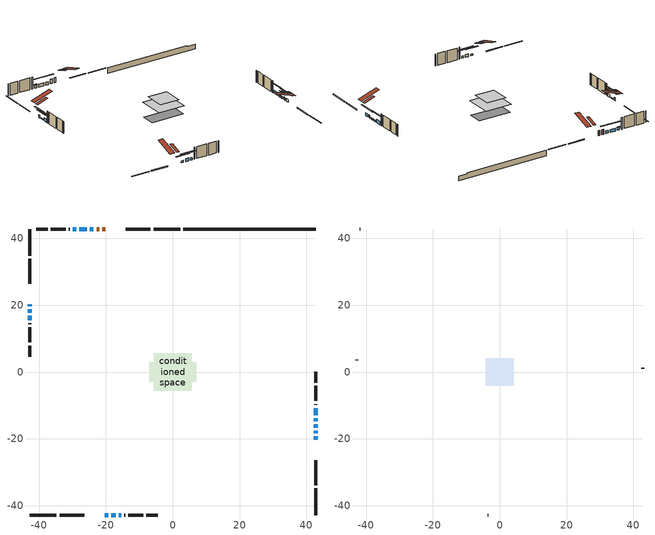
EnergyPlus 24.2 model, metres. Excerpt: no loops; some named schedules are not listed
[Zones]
conditioned space
 floor adiabatic (AdiabaticFloorConstruction): -5.69,-5.69 -5.69,5.69 5.69,5.69 5.69,-5.69 z3.21
 floor foundation (Slab1 construction): -7.02,-2.88 -7.02,2.88 7.02,2.88 7.02,-2.88 z-1.52
 wall outside (RimJoist1 construction): 2.27,42.82 -5.73,42.82 / -42.82,-42.82 -34.82,-42.82 / -42.82,42.82 -42.82,34.82 / 42.82,-42.82 42.82,-34.82 z0.77:1.07
 wall outside (RimJoist2 construction): -6.66,42.82 -14.09,42.82 / -33.89,-42.82 -26.46,-42.82 / -42.82,33.89 -42.82,26.46 / 42.82,-33.89 42.82,-26.46 z0.77:1.07
 wall outside (AdiabaticWallConstruction 1): -20.21,42.82 -21.05,42.82 / -21.98,42.82 -22.83,42.82 z0.77:2.8
 wall outside (AdiabaticWallConstruction): 42.82,-20.34 42.82,-19.2 / 42.82,-18.27 42.82,-17.61 / -42.82,20.34 -42.82,19.68 / -23.75,42.82 -24.9,42.82 / -25.83,42.82 -27.96,42.82 / -28.89,42.82 -29.88,42.82 / -18.45,-42.82 -17.08,-42.82 / -42.82,16.86 -42.82,15.48 z0.77:1.94; 42.82,-16.68 42.82,-15.71 / 42.82,-14.79 42.82,-13.87 / -42.82,18.75 -42.82,17.78 z0.77:1.2; -20.34,-42.82 -19.38,-42.82 z0.77:1.48; 42.82,-12.94 42.82,-10.81 z0.77:2.14; -16.15,-42.82 -15.46,-42.82 z0.77:1.69
 wall outside (Wall1 construction): -30.81,42.82 -31.09,42.82 / -14.53,-42.82 -14.25,-42.82 / -42.82,14.56 -42.82,14.27 / 42.82,-9.88 42.82,-9.6 z0.77:5.65
 wall outside (Wall2 construction): -32.02,42.82 -36.52,42.82 / -13.32,-42.82 -8.83,-42.82 / -42.82,13.34 -42.82,8.85 / 42.82,-8.67 42.82,-4.17 z0.77:5.65
 wall outside (Wall3 construction): -37.44,42.82 -40.8,42.82 / -7.9,-42.82 -4.54,-42.82 / -42.82,7.92 -42.82,4.57 / 42.82,-3.24 42.82,0.11 z0.77:5.65
 wall foundation (FoundationWall1 construction): 3.19,42.82,-1.52 3.19,42.82,0.77 38.86,42.82,0.77 38.86,42.82,0.29 42.82,42.82,0.29 42.82,42.82,-1.52
 window (WindowConstruction): 42.82,-20.34 42.82,-19.2 z0.77:1.94
 window (WindowConstruction 8): 42.82,-18.27 42.82,-17.61 z0.77:1.94
 window (WindowConstruction 9): -42.82,20.34 -42.82,19.68 z0.77:1.94
 window (WindowConstruction 10): 42.82,-16.68 42.82,-15.71 z0.77:1.2
 window (WindowConstruction 11): 42.82,-14.79 42.82,-13.87 z0.77:1.2
 window (WindowConstruction 12): -20.34,-42.82 -19.38,-42.82 z0.77:1.48
 window (WindowConstruction 13): -42.82,18.75 -42.82,17.79 z0.77:1.2
 window (WindowConstruction 1): 42.82,-12.94 42.82,-10.81 z0.77:2.14
 window (WindowConstruction 2): -23.75,42.82 -24.9,42.82 z0.77:1.94
 window (WindowConstruction 3): -25.83,42.82 -27.96,42.82 z0.77:1.94
 window (WindowConstruction 4): -28.89,42.82 -29.88,42.82 z0.77:1.94
 window (WindowConstruction 5): -18.45,-42.82 -17.08,-42.82 z0.77:1.94
 window (WindowConstruction 6): -16.15,-42.82 -15.46,-42.82 z0.77:1.68
 window (WindowConstruction 7): -42.82,16.86 -42.82,15.49 z0.77:1.94
 door (Door): -20.21,42.82 -21.05,42.82 z0.77:2.8
 door (Door 1): -21.98,42.82 -22.83,42.82 z0.77:2.8
 ceiling adiabatic (AdiabaticFloorConstruction): 5.69,-5.69 5.69,5.69 -5.69,5.69 -5.69,-5.69 z3.21
 roof outside (Roof2 construction): -19.28,42.82,5.65 -19.28,38.23,7.18 -18.07,38.23,7.18 -18.07,42.82,5.65; -21.27,-42.82,5.65 -21.27,-38.23,7.18 -22.48,-38.23,7.18 -22.48,-42.82,5.65; -42.82,21.27,5.65 -38.23,21.27,7.18 -38.23,22.48,7.18 -42.82,22.48,5.65; 42.82,-21.27,5.65 38.23,-21.27,7.18 38.23,-22.48,7.18 42.82,-22.48,5.65
attic - vented
 floor to conditioned space (Floor1 construction Reversed): -4.13,-4.13 -4.13,4.13 4.13,4.13 4.13,-4.13 z5.65
 wall outside (Wall4 construction): -41.73,42.82 -41.89,42.82 / -3.62,-42.82 -3.45,-42.82 / -42.82,3.64 -42.82,3.47 / 42.82,1.04 42.82,1.2 z0.77:5.65
 roof outside (Roof1 construction): -17.14,42.82,5.65 -17.14,34.77,8.33 -15.02,34.77,8.33 -15.02,42.82,5.65; -23.41,-42.82,5.65 -23.41,-34.77,8.33 -25.53,-34.77,8.33 -25.53,-42.82,5.65; -42.82,23.41,5.65 -34.77,23.41,8.33 -34.77,25.53,8.33 -42.82,25.53,5.65; 42.82,-23.41,5.65 34.77,-23.41,8.33 34.77,-25.53,8.33 42.82,-25.53,5.65
shading: 42.82,-16.71 42.82,-22.83 43.23,-22.83 43.23,-16.71 z4.43; 42.82,-15.12 42.82,-20.76 43.23,-20.76 43.23,-15.12 z4.43; -42.82,17.19 -42.82,22.83 -43.23,22.83 -43.23,17.19 z4.43; 42.82,-15.51 42.82,-16.88 43.23,-16.88 43.23,-15.51 z1.4; 42.82,-13.67 42.82,-14.99 43.23,-14.99 43.23,-13.67 z1.4; -16.89,-42.82 -22.83,-42.82 -22.83,-43.23 -16.89,-43.23 z3.97; -42.82,15.3 -42.82,21.24 -43.23,21.24 -43.23,15.3 z3.69; 42.82,-8.32 42.82,-15.43 43.23,-15.43 43.23,-8.32 z4.63; -27.39,42.82 -21.26,42.82 -21.26,43.23 -27.39,43.23 z4.43; -30.45,42.82 -23.34,42.82 -23.34,43.23 -30.45,43.23 z4.43; -30.08,42.82 -28.69,42.82 -28.69,43.23 -30.08,43.23 z2.14; -14.59,-42.82 -20.94,-42.82 -20.94,-43.23 -14.59,-43.23 z4.43; -12.97,-42.82 -18.64,-42.82 -18.64,-43.23 -12.97,-43.23 z4.17; -42.82,12.99 -42.82,19.35 -43.23,19.35 -43.23,12.99 z4.43
[Building]
Building 1: Terrain=Suburbs
[Site:Location]
London AP_ON: Latitude {deg}=43.03; Longitude {deg}=-81.15; Time Zone {hr}=-5; Elevation {m}=278; Keep Site Location Information=Yes
[Site:GroundTemperature:Shallow]
3.98693, 1.93205, 1.76749, 2.74264, 6.6573, 10.5537, 13.9317, 16.0716, 16.2534, 14.513, 11.2211, 7.44421
[Site:WaterMainsTemperature]
Calculation Method=Schedule; Temperature Schedule=mains temperature schedule
[Material] Roughness=Rough; Thermal Absorptance=0.9
Name | Thickness {m} | Conductivity {W/m-K} | Density {kg/m3} | Specific Heat {J/kg-K} | Solar Absorptance | Visible Absorptance
asphalt or fiberglass shingles | 0.00635 | 0.162714 | 1121.4 | 1465.45 | 0.4 | 0.4
ceiling stud and cavity | 0.1397 | 0.117363 | 65.682 | 1177.47 | 0.7 | 0.7
concrete 4.0 in. | 0.1016 | 1.803125 | 2242.8 | 837.4 | 0.7 | 0.7
concrete 8.0 in. | 0.2032 | 1.803125 | 2242.8 | 837.4 | 0.7 | 0.7
door material | 0.04445 | 0.188738 | 512.64 | 1214.23 | 0.7 | 0.7
door material 1 | 0.04445 | 0.053851 | 512.64 | 1214.23 | 0.7 | 0.7
floor covering | 0.0127 | 0.0433444 | 54.468 | 1339.84 | 0.6 | 0.6
floor rigid ins; wall rigid ins | 0.512978 | 0.029427 | 32.04 | 1214.23 | 0.7 | 0.7
floor stud and cavity | 0.1397 | 1.75129 | 37.0049 | 1207.88 | 0.7 | 0.7
furniture material conditioned space 1 | 0.1524 | 0.115458 | 640.8 | 1214.23 | 0.6 | 0.6
gypsum board | 0.0127 | 0.160291 | 801 | 837.4 | 0.6 | 0.6
osb sheathing 0.5 in. | 0.0127 | 0.115458 | 512.64 | 1214.23 | 0.7 | 0.7
osb sheathing 0.75 in. | 0.01905 | 0.115458 | 512.64 | 1214.23 | 0.7 | 0.7
rim joist stud and cavity | 0.0508 | 0.177588 | 50.32683 | 1063.81 | 0.6 | 0.6
rim joist stud and cavity 1 | 0.0508 | 0.648972 | 50.32683 | 1063.81 | 0.6 | 0.6
roof stud and cavity | 0.2032 | 0.170765 | 78.34581 | 1123.46 | 0.7 | 0.7
wall stud and cavity | 0.1397 | 0.121872 | 139.0536 | 1170.24 | 0.7 | 0.7
wall stud and cavity 1 | 0.1397 | 0.123388 | 139.0536 | 1170.24 | 0.7 | 0.7
wall stud and cavity 2 | 0.1397 | 0.123197 | 139.0536 | 1170.24 | 0.7 | 0.7
wall stud and cavity 3 | 0.0889 | 6.1454 | 50.32683 | 1063.81 | 0.6 | 0.6
wall stud and cavity 4 | 0.0889 | 0.380278 | 52.3479 | 1209.89 | 0.7 | 0.7
wall stud and cavity 5 | 0.0889 | 0.391764 | 83.0341 | 1211.67 | 0.7 | 0.7
wood siding | 0.0254 | 0.102417 | 544.68 | 1172.36 | 0.4 | 0.4
wood siding 1 | 0.00254 | 0.102417 | 544.68 | 1172.36 | 0.4 | 0.4
wood siding 2; wood siding 3; wood siding 4 | 0.0254 | 0.102417 | 544.68 | 1172.36 | 0.7 | 0.7
[WindowMaterial:SimpleGlazingSystem]
Name | U-Factor {W/m2-K} | Solar Heat Gain Coefficient
WindowMaterial | 2.941204 | 0.59
WindowMaterial 1 | 2.906 | 0.64
WindowMaterial 10 | 3.063281 | 0.4
WindowMaterial 11 | 3.05249 | 0.42
WindowMaterial 2 | 2.915653 | 0.63
WindowMaterial 3 | 2.94859 | 0.58
WindowMaterial 4 | 3.01388 | 0.51
WindowMaterial 5 | 3.034891 | 0.48
WindowMaterial 6 | 2.97981 | 0.54
WindowMaterial 7 | 3.01672 | 0.5
WindowMaterial 8 | 3.03092 | 0.45
WindowMaterial 9 | 3.032052 | 0.45
[Construction]
AdiabaticFloorConstruction: floor stud and cavity, floor rigid ins, osb sheathing 0.75 in., floor covering
AdiabaticWallConstruction: wood siding 3, wall rigid ins, wall stud and cavity 4, gypsum board
AdiabaticWallConstruction 1: wood siding 4, wall rigid ins, wall stud and cavity 4, gypsum board
Door: door material
Door 1: door material 1
Floor1 construction Reversed: gypsum board, ceiling stud and cavity
FoundationWall1 construction: concrete 8.0 in.
furniture construction conditioned space 1: furniture material conditioned space 1
PartitionWallConstruction: gypsum board, wall stud and cavity 5, gypsum board
RimJoist1 construction: wood siding 2, rim joist stud and cavity
RimJoist2 construction: wood siding 2, rim joist stud and cavity 1
Roof1 construction: asphalt or fiberglass shingles
Roof2 construction: asphalt or fiberglass shingles, osb sheathing 0.75 in., roof stud and cavity, gypsum board
Slab1 construction: concrete 4.0 in.
Wall1 construction: wood siding, osb sheathing 0.5 in., wall stud and cavity, gypsum board
Wall2 construction: wood siding, osb sheathing 0.5 in., wall stud and cavity 1, gypsum board
Wall3 construction: wood siding, osb sheathing 0.5 in., wall stud and cavity 2, gypsum board
Wall4 construction: wood siding 1, wall stud and cavity 3
WindowConstruction; WindowConstruction 2: WindowMaterial
WindowConstruction 1: WindowMaterial 1
WindowConstruction 10: WindowMaterial 8
WindowConstruction 11: WindowMaterial 9
WindowConstruction 12: WindowMaterial 10
WindowConstruction 13: WindowMaterial 11
WindowConstruction 3: WindowMaterial 2
WindowConstruction 4: WindowMaterial 3
WindowConstruction 5; WindowConstruction 7: WindowMaterial 4
WindowConstruction 6: WindowMaterial 5
WindowConstruction 8: WindowMaterial 6
WindowConstruction 9: WindowMaterial 7
[Zone] Multiplier=1; Part of Total Floor Area=Yes
Name | Volume {m3}
attic - vented | 29.8018
conditioned space | 538.8
[Space]
Name | Zone | Volume {m3}
attic - vented 1 | attic - vented | 29.8018
conditioned space 1 | conditioned space | 538.8
[ZoneInfiltration:EffectiveLeakageArea]
infil attic - vented 1: Zone or Space=attic - vented 1; Schedule=Always On Discrete; Effective Air Leakage Area {cm2}=2983.85; Stack Coefficient=0.000525817; Wind Coefficient=1.54931e-05
[ZoneMixing]
whole house fan mix: Zone or Space=attic - vented; Schedule=Always On Continuous; Design Flow Rate Calculation Method=Flow/Zone; Design Flow Rate {m3/s}=0; Source Zone or Space=conditioned space
[SurfaceProperty:ExposedFoundationPerimeter]
Slab1: Exposed Perimeter Calculation Method=TotalExposedPerimeter; Total Exposed Perimeter {m}=39.625
[InternalMass] Zone or ZoneList=conditioned space; Space or SpaceList=conditioned space 1
Name | Construction | Surface Area {m2}
furniture mass conditioned space 1 | furniture construction conditioned space 1 | 84.1239
partition wall mass | PartitionWallConstruction | 210.31
[Lights]
interior lighting: Zone or ZoneList or Space or SpaceList=conditioned space 1; Schedule=interior lighting schedule; Design Level Calculation Method=LightingLevel; Lighting Level {W}=343.2; Return Air Fraction=0; Fraction Radiant=0.6; Fraction Visible=0.2; Fraction Replaceable=1
[People]
occupants: Zone or ZoneList or Space or SpaceList=conditioned space 1; Number of People Schedule=occupants schedule; Number of People Calculation Method=People; Number of People=3; Fraction Radiant=0.314171; Sensible Heat Fraction=0.56303; Activity Level Schedule=occupants activity schedule; Carbon Dioxide Generation Rate {m3/s-W}=0; Enable ASHRAE 55 Comfort Warnings=No; Mean Radiant Temperature Calculation Type=EnclosureAveraged
[ElectricEquipment] Zone or ZoneList or Space or SpaceList=conditioned space 1; Design Level Calculation Method=EquipmentLevel
Name | Schedule | Design Level {W} | Fraction Latent | Fraction Radiant | Fraction Lost
clothes dryer | clothes dryer schedule | 140.772 | 0.015 | 0.081 | 0.85
clothes washer | clothes washer schedule | 32.1985 | 0.03 | 0.162 | 0.7
cooking range | cooking range schedule | 215.147 | 0.08 | 0.432 | 0.2
dishwasher | dishwasher schedule | 66.8632 | 0.3 | 0.18 | 0.4
fridge | fridge schedule | 72.9452 | 0 | 0.6 | 0
mech vent house fan | mech vent house fan schedule | 0.95 | 0 | 0 | 1
mech vent house fan cfis | mech vent house fan cfis schedule | 0 | 0 | 0 | 0
misc plug loads | misc plug loads schedule | 494.7 | 0.045 | 0.513 | 0.1
whole house fan | Always On Discrete | 0 | 0 | 0 | 1
[OtherEquipment] Zone or ZoneList or Space or SpaceList=conditioned space 1; Design Level Calculation Method=EquipmentLevel
Name | Fuel Type | Schedule | Design Level {W} | Fraction Latent | Fraction Radiant | Fraction Lost
clothes dryer 1 | Electricity | clothes dryer schedule | 0 | 0.015 | 0.081 | 0.85
cooking range 1 | Electricity | cooking range schedule | 0 | 0.08 | 0.432 | 0.2
general water use latent | None | general water use schedule | 62.594 | 1 | 0 | 0
general water use sensible | None | general water use schedule | -61.6891 | 0 | 0.6 | 0
mech vent house fan latent load | None | Always On Discrete | 0 | 1 | 0 | 0
mech vent house fan sensible load | None | Always On Discrete | 0 | 0 | 0 | 0
water heater energy adjustment1 | NaturalGas | Always On Discrete | 0.01 | 0 | 0 | 1
[ZoneInfiltration:DesignFlowRate] Zone or ZoneList or Space or SpaceList=conditioned space 1; Schedule=Always On Discrete; Design Flow Rate Calculation Method=Flow/Zone; Design Flow Rate {m3/s}=0
infil flow; natural vent flow; whole house fan flow
[Foundation:Kiva]
Foundation Kiva 1: Initial Indoor Air Temperature {C}=18; Wall Height Above Grade {m}=0.769986; Wall Depth Below Slab {m}=0.2032
[Foundation:Kiva:Settings]
Soil Conductivity {W/m-K}=0.849921; Soil Density {kg/m3}=1842.3; Soil Specific Heat {J/kg-K}=418.7; Ground Solar Absorptivity=0.9; Ground Thermal Absorptivity=0.9; Ground Surface Roughness {m}=0.03; Far-Field Width {m}=40; Deep-Ground Boundary Condition=ZeroFlux; Deep-Ground Depth {m}=40; Minimum Cell Dimension {m}=0.2; Maximum Cell Growth Coefficient=3; Simulation Timestep=Timestep
[Exterior:Lights]
exterior lighting: Schedule=exterior lighting schedule; Design Level {W}=75.6
[Schedule:Constant]
Name | Hourly Value
Always On Continuous; mech vent house fan schedule; mech vent house fan cfis schedule; Always On Discrete | 1
occupants activity schedule | 117.228
fridge schedule | 0
[Schedule:Week:Daily]
interior lighting schedule Week Rule - Jan1-Jan27: interior lighting schedule day, interior lighting schedule day, interior lighting schedule day, interior lighting schedule day, interior lighting schedule day, interior lighting schedule day, interior lighting schedule day, interior lighting schedule default day, interior lighting schedule default day, interior lighting schedule default day, interior lighting schedule default day, interior lighting schedule default day
interior lighting schedule Week Rule - Jan28-Feb3: interior lighting schedule day, interior lighting schedule day, interior lighting schedule day, interior lighting schedule day, interior lighting schedule day 1, interior lighting schedule day 1, interior lighting schedule day 1, interior lighting schedule default day, interior lighting schedule default day, interior lighting schedule default day, interior lighting schedule default day, interior lighting schedule default day
interior lighting schedule Week Rule - Feb4-Feb24: interior lighting schedule day 1, interior lighting schedule day 1, interior lighting schedule day 1, interior lighting schedule day 1, interior lighting schedule day 1, interior lighting schedule day 1, interior lighting schedule day 1, interior lighting schedule default day, interior lighting schedule default day, interior lighting schedule default day, interior lighting schedule default day, interior lighting schedule default day
interior lighting schedule Week Rule - Feb25-Mar3: interior lighting schedule day 1, interior lighting schedule day 1, interior lighting schedule day 1, interior lighting schedule day 1, interior lighting schedule day 2, interior lighting schedule day 2, interior lighting schedule day 2, interior lighting schedule default day, interior lighting schedule default day, interior lighting schedule default day, interior lighting schedule default day, interior lighting schedule default day
interior lighting schedule Week Rule - Mar4-Mar31: interior lighting schedule day 2, interior lighting schedule day 2, interior lighting schedule day 2, interior lighting schedule day 2, interior lighting schedule day 2, interior lighting schedule day 2, interior lighting schedule day 2, interior lighting schedule default day, interior lighting schedule default day, interior lighting schedule default day, interior lighting schedule default day, interior lighting schedule default day
interior lighting schedule Week Rule - Apr1-Apr28: interior lighting schedule day 3, interior lighting schedule day 3, interior lighting schedule day 3, interior lighting schedule day 3, interior lighting schedule day 3, interior lighting schedule day 3, interior lighting schedule day 3, interior lighting schedule default day, interior lighting schedule default day, interior lighting schedule default day, interior lighting schedule default day, interior lighting schedule default day
interior lighting schedule Week Rule - Apr29-May5: interior lighting schedule day 3, interior lighting schedule day 3, interior lighting schedule day 4, interior lighting schedule day 4, interior lighting schedule day 4, interior lighting schedule day 4, interior lighting schedule day 4, interior lighting schedule default day, interior lighting schedule default day, interior lighting schedule default day, interior lighting schedule default day, interior lighting schedule default day
interior lighting schedule Week Rule - May6-May26: interior lighting schedule day 4, interior lighting schedule day 4, interior lighting schedule day 4, interior lighting schedule day 4, interior lighting schedule day 4, interior lighting schedule day 4, interior lighting schedule day 4, interior lighting schedule default day, interior lighting schedule default day, interior lighting schedule default day, interior lighting schedule default day, interior lighting schedule default day
interior lighting schedule Week Rule - May27-Jun2: interior lighting schedule day 4, interior lighting schedule day 4, interior lighting schedule day 4, interior lighting schedule day 4, interior lighting schedule day 4, interior lighting schedule day 5, interior lighting schedule day 5, interior lighting schedule default day, interior lighting schedule default day, interior lighting schedule default day, interior lighting schedule default day, interior lighting schedule default day
interior lighting schedule Week Rule - Jun3-Jun30: interior lighting schedule day 5, interior lighting schedule day 5, interior lighting schedule day 5, interior lighting schedule day 5, interior lighting schedule day 5, interior lighting schedule day 5, interior lighting schedule day 5, interior lighting schedule default day, interior lighting schedule default day, interior lighting schedule default day, interior lighting schedule default day, interior lighting schedule default day
interior lighting schedule Week Rule - Jul1-Jul28: interior lighting schedule day 6, interior lighting schedule day 6, interior lighting schedule day 6, interior lighting schedule day 6, interior lighting schedule day 6, interior lighting schedule day 6, interior lighting schedule day 6, interior lighting schedule default day, interior lighting schedule default day, interior lighting schedule default day, interior lighting schedule default day, interior lighting schedule default day
interior lighting schedule Week Rule - Jul29-Aug4: interior lighting schedule day 6, interior lighting schedule day 6, interior lighting schedule day 6, interior lighting schedule day 7, interior lighting schedule day 7, interior lighting schedule day 7, interior lighting schedule day 7, interior lighting schedule default day, interior lighting schedule default day, interior lighting schedule default day, interior lighting schedule default day, interior lighting schedule default day
interior lighting schedule Week Rule - Aug5-Aug25: interior lighting schedule day 7, interior lighting schedule day 7, interior lighting schedule day 7, interior lighting schedule day 7, interior lighting schedule day 7, interior lighting schedule day 7, interior lighting schedule day 7, interior lighting schedule default day, interior lighting schedule default day, interior lighting schedule default day, interior lighting schedule default day, interior lighting schedule default day
interior lighting schedule Week Rule - Aug26-Sep1: interior lighting schedule day 7, interior lighting schedule day 7, interior lighting schedule day 7, interior lighting schedule day 7, interior lighting schedule day 7, interior lighting schedule day 7, interior lighting schedule day 8, interior lighting schedule default day, interior lighting schedule default day, interior lighting schedule default day, interior lighting schedule default day, interior lighting schedule default day
interior lighting schedule Week Rule - Sep2-Sep29: interior lighting schedule day 8, interior lighting schedule day 8, interior lighting schedule day 8, interior lighting schedule day 8, interior lighting schedule day 8, interior lighting schedule day 8, interior lighting schedule day 8, interior lighting schedule default day, interior lighting schedule default day, interior lighting schedule default day, interior lighting schedule default day, interior lighting schedule default day
interior lighting schedule Week Rule - Sep30-Oct6: interior lighting schedule day 8, interior lighting schedule day 9, interior lighting schedule day 9, interior lighting schedule day 9, interior lighting schedule day 9, interior lighting schedule day 9, interior lighting schedule day 9, interior lighting schedule default day, interior lighting schedule default day, interior lighting schedule default day, interior lighting schedule default day, interior lighting schedule default day
interior lighting schedule Week Rule - Oct7-Oct27: interior lighting schedule day 9, interior lighting schedule day 9, interior lighting schedule day 9, interior lighting schedule day 9, interior lighting schedule day 9, interior lighting schedule day 9, interior lighting schedule day 9, interior lighting schedule default day, interior lighting schedule default day, interior lighting schedule default day, interior lighting schedule default day, interior lighting schedule default day
interior lighting schedule Week Rule - Oct28-Nov3: interior lighting schedule day 9, interior lighting schedule day 9, interior lighting schedule day 9, interior lighting schedule day 9, interior lighting schedule day 10, interior lighting schedule day 10, interior lighting schedule day 10, interior lighting schedule default day, interior lighting schedule default day, interior lighting schedule default day, interior lighting schedule default day, interior lighting schedule default day
interior lighting schedule Week Rule - Nov4-Nov24: interior lighting schedule day 10, interior lighting schedule day 10, interior lighting schedule day 10, interior lighting schedule day 10, interior lighting schedule day 10, interior lighting schedule day 10, interior lighting schedule day 10, interior lighting schedule default day, interior lighting schedule default day, interior lighting schedule default day, interior lighting schedule default day, interior lighting schedule default day
interior lighting schedule Week Rule - Nov25-Dec1: interior lighting schedule day 10, interior lighting schedule day 10, interior lighting schedule day 10, interior lighting schedule day 10, interior lighting schedule day 10, interior lighting schedule day 10, interior lighting schedule day 11, interior lighting schedule default day, interior lighting schedule default day, interior lighting schedule default day, interior lighting schedule default day, interior lighting schedule default day
interior lighting schedule Week Rule - Dec2-Dec31: interior lighting schedule day 11, interior lighting schedule day 11, interior lighting schedule day 11, interior lighting schedule day 11, interior lighting schedule day 11, interior lighting schedule day 11, interior lighting schedule day 11, interior lighting schedule default day, interior lighting schedule default day, interior lighting schedule default day, interior lighting schedule default day, interior lighting schedule default day
occupants schedule Week Rule - Jan1-Dec31: occupants schedule day, occupants schedule day, occupants schedule day, occupants schedule day, occupants schedule day, occupants schedule day, occupants schedule day, occupants schedule default day, occupants schedule default day, occupants schedule default day, occupants schedule default day, occupants schedule default day
clothes dryer schedule Week Rule - Jan1-Dec31: clothes dryer schedule day, clothes dryer schedule day, clothes dryer schedule day, clothes dryer schedule day, clothes dryer schedule day, clothes dryer schedule day, clothes dryer schedule day, clothes dryer schedule default day, clothes dryer schedule default day, clothes dryer schedule default day, clothes dryer schedule default day, clothes dryer schedule default day
clothes washer schedule Week Rule - Jan1-Dec31: clothes washer schedule day, clothes washer schedule day, clothes washer schedule day, clothes washer schedule day, clothes washer schedule day, clothes washer schedule day, clothes washer schedule day, clothes washer schedule default day, clothes washer schedule default day, clothes washer schedule default day, clothes washer schedule default day, clothes washer schedule default day
cooking range schedule Week Rule - Jan1-Dec31: cooking range schedule day, cooking range schedule day, cooking range schedule day, cooking range schedule day, cooking range schedule day, cooking range schedule day, cooking range schedule day, cooking range schedule default day, cooking range schedule default day, cooking range schedule default day, cooking range schedule default day, cooking range schedule default day
dishwasher schedule Week Rule - Jan1-Dec31: dishwasher schedule day, dishwasher schedule day, dishwasher schedule day, dishwasher schedule day, dishwasher schedule day, dishwasher schedule day, dishwasher schedule day, dishwasher schedule default day, dishwasher schedule default day, dishwasher schedule default day, dishwasher schedule default day, dishwasher schedule default day
misc plug loads schedule Week Rule - Jan1-Dec31: misc plug loads schedule day, misc plug loads schedule day, misc plug loads schedule day, misc plug loads schedule day, misc plug loads schedule day, misc plug loads schedule day, misc plug loads schedule day, misc plug loads schedule default day, misc plug loads schedule default day, misc plug loads schedule default day, misc plug loads schedule default day, misc plug loads schedule default day
general water use schedule Week Rule - Jan1-Dec31: general water use schedule day, general water use schedule day, general water use schedule day, general water use schedule day, general water use schedule day, general water use schedule day, general water use schedule day, general water use schedule default day, general water use schedule default day, general water use schedule default day, general water use schedule default day, general water use schedule default day
exterior lighting schedule Week Rule - Jan1-Jan27: exterior lighting schedule day, exterior lighting schedule day, exterior lighting schedule day, exterior lighting schedule day, exterior lighting schedule day, exterior lighting schedule day, exterior lighting schedule day, exterior lighting schedule default day, exterior lighting schedule default day, exterior lighting schedule default day, exterior lighting schedule default day, exterior lighting schedule default day
exterior lighting schedule Week Rule - Jan28-Feb3: exterior lighting schedule day, exterior lighting schedule day, exterior lighting schedule day, exterior lighting schedule day, exterior lighting schedule day 1, exterior lighting schedule day 1, exterior lighting schedule day 1, exterior lighting schedule default day, exterior lighting schedule default day, exterior lighting schedule default day, exterior lighting schedule default day, exterior lighting schedule default day
exterior lighting schedule Week Rule - Feb4-Feb24: exterior lighting schedule day 1, exterior lighting schedule day 1, exterior lighting schedule day 1, exterior lighting schedule day 1, exterior lighting schedule day 1, exterior lighting schedule day 1, exterior lighting schedule day 1, exterior lighting schedule default day, exterior lighting schedule default day, exterior lighting schedule default day, exterior lighting schedule default day, exterior lighting schedule default day
exterior lighting schedule Week Rule - Feb25-Mar3: exterior lighting schedule day 1, exterior lighting schedule day 1, exterior lighting schedule day 1, exterior lighting schedule day 1, exterior lighting schedule day 2, exterior lighting schedule day 2, exterior lighting schedule day 2, exterior lighting schedule default day, exterior lighting schedule default day, exterior lighting schedule default day, exterior lighting schedule default day, exterior lighting schedule default day
exterior lighting schedule Week Rule - Mar4-Mar31: exterior lighting schedule day 2, exterior lighting schedule day 2, exterior lighting schedule day 2, exterior lighting schedule day 2, exterior lighting schedule day 2, exterior lighting schedule day 2, exterior lighting schedule day 2, exterior lighting schedule default day, exterior lighting schedule default day, exterior lighting schedule default day, exterior lighting schedule default day, exterior lighting schedule default day
exterior lighting schedule Week Rule - Apr1-Apr28: exterior lighting schedule day 3, exterior lighting schedule day 3, exterior lighting schedule day 3, exterior lighting schedule day 3, exterior lighting schedule day 3, exterior lighting schedule day 3, exterior lighting schedule day 3, exterior lighting schedule default day, exterior lighting schedule default day, exterior lighting schedule default day, exterior lighting schedule default day, exterior lighting schedule default day
exterior lighting schedule Week Rule - Apr29-May5: exterior lighting schedule day 3, exterior lighting schedule day 3, exterior lighting schedule day 4, exterior lighting schedule day 4, exterior lighting schedule day 4, exterior lighting schedule day 4, exterior lighting schedule day 4, exterior lighting schedule default day, exterior lighting schedule default day, exterior lighting schedule default day, exterior lighting schedule default day, exterior lighting schedule default day
exterior lighting schedule Week Rule - May6-May26: exterior lighting schedule day 4, exterior lighting schedule day 4, exterior lighting schedule day 4, exterior lighting schedule day 4, exterior lighting schedule day 4, exterior lighting schedule day 4, exterior lighting schedule day 4, exterior lighting schedule default day, exterior lighting schedule default day, exterior lighting schedule default day, exterior lighting schedule default day, exterior lighting schedule default day
exterior lighting schedule Week Rule - May27-Jun2: exterior lighting schedule day 4, exterior lighting schedule day 4, exterior lighting schedule day 4, exterior lighting schedule day 4, exterior lighting schedule day 4, exterior lighting schedule day 5, exterior lighting schedule day 5, exterior lighting schedule default day, exterior lighting schedule default day, exterior lighting schedule default day, exterior lighting schedule default day, exterior lighting schedule default day
exterior lighting schedule Week Rule - Jun3-Jun30: exterior lighting schedule day 5, exterior lighting schedule day 5, exterior lighting schedule day 5, exterior lighting schedule day 5, exterior lighting schedule day 5, exterior lighting schedule day 5, exterior lighting schedule day 5, exterior lighting schedule default day, exterior lighting schedule default day, exterior lighting schedule default day, exterior lighting schedule default day, exterior lighting schedule default day
exterior lighting schedule Week Rule - Jul1-Jul28: exterior lighting schedule day 6, exterior lighting schedule day 6, exterior lighting schedule day 6, exterior lighting schedule day 6, exterior lighting schedule day 6, exterior lighting schedule day 6, exterior lighting schedule day 6, exterior lighting schedule default day, exterior lighting schedule default day, exterior lighting schedule default day, exterior lighting schedule default day, exterior lighting schedule default day
exterior lighting schedule Week Rule - Jul29-Aug4: exterior lighting schedule day 6, exterior lighting schedule day 6, exterior lighting schedule day 6, exterior lighting schedule day 7, exterior lighting schedule day 7, exterior lighting schedule day 7, exterior lighting schedule day 7, exterior lighting schedule default day, exterior lighting schedule default day, exterior lighting schedule default day, exterior lighting schedule default day, exterior lighting schedule default day
exterior lighting schedule Week Rule - Aug5-Aug25: exterior lighting schedule day 7, exterior lighting schedule day 7, exterior lighting schedule day 7, exterior lighting schedule day 7, exterior lighting schedule day 7, exterior lighting schedule day 7, exterior lighting schedule day 7, exterior lighting schedule default day, exterior lighting schedule default day, exterior lighting schedule default day, exterior lighting schedule default day, exterior lighting schedule default day
exterior lighting schedule Week Rule - Aug26-Sep1: exterior lighting schedule day 7, exterior lighting schedule day 7, exterior lighting schedule day 7, exterior lighting schedule day 7, exterior lighting schedule day 7, exterior lighting schedule day 7, exterior lighting schedule day 8, exterior lighting schedule default day, exterior lighting schedule default day, exterior lighting schedule default day, exterior lighting schedule default day, exterior lighting schedule default day
exterior lighting schedule Week Rule - Sep2-Sep29: exterior lighting schedule day 8, exterior lighting schedule day 8, exterior lighting schedule day 8, exterior lighting schedule day 8, exterior lighting schedule day 8, exterior lighting schedule day 8, exterior lighting schedule day 8, exterior lighting schedule default day, exterior lighting schedule default day, exterior lighting schedule default day, exterior lighting schedule default day, exterior lighting schedule default day
exterior lighting schedule Week Rule - Sep30-Oct6: exterior lighting schedule day 8, exterior lighting schedule day 9, exterior lighting schedule day 9, exterior lighting schedule day 9, exterior lighting schedule day 9, exterior lighting schedule day 9, exterior lighting schedule day 9, exterior lighting schedule default day, exterior lighting schedule default day, exterior lighting schedule default day, exterior lighting schedule default day, exterior lighting schedule default day
exterior lighting schedule Week Rule - Oct7-Oct27: exterior lighting schedule day 9, exterior lighting schedule day 9, exterior lighting schedule day 9, exterior lighting schedule day 9, exterior lighting schedule day 9, exterior lighting schedule day 9, exterior lighting schedule day 9, exterior lighting schedule default day, exterior lighting schedule default day, exterior lighting schedule default day, exterior lighting schedule default day, exterior lighting schedule default day
exterior lighting schedule Week Rule - Oct28-Nov3: exterior lighting schedule day 9, exterior lighting schedule day 9, exterior lighting schedule day 9, exterior lighting schedule day 9, exterior lighting schedule day 10, exterior lighting schedule day 10, exterior lighting schedule day 10, exterior lighting schedule default day, exterior lighting schedule default day, exterior lighting schedule default day, exterior lighting schedule default day, exterior lighting schedule default day
[Schedule:Year]
interior lighting schedule: interior lighting schedule Week Rule - Jan1-Jan27, 1, 1, 1, 27, interior lighting schedule Week Rule - Jan28-Feb3, 1, 28, 2, 3, interior lighting schedule Week Rule - Feb4-Feb24, 2, 4, 2, 24, interior lighting schedule Week Rule - Feb25-Mar3, 2, 25, 3, 3, interior lighting schedule Week Rule - Mar4-Mar31, 3, 4, 3, 31, interior lighting schedule Week Rule - Apr1-Apr28, 4, 1, 4, 28, interior lighting schedule Week Rule - Apr29-May5, 4, 29, 5, 5, interior lighting schedule Week Rule - May6-May26, 5, 6, 5, 26, interior lighting schedule Week Rule - May27-Jun2, 5, 27, 6, 2, interior lighting schedule Week Rule - Jun3-Jun30, 6, 3, 6, 30, interior lighting schedule Week Rule - Jul1-Jul28, 7, 1, 7, 28, interior lighting schedule Week Rule - Jul29-Aug4, 7, 29, 8, 4, interior lighting schedule Week Rule - Aug5-Aug25, 8, 5, 8, 25, interior lighting schedule Week Rule - Aug26-Sep1, 8, 26, 9, 1, interior lighting schedule Week Rule - Sep2-Sep29, 9, 2, 9, 29, interior lighting schedule Week Rule - Sep30-Oct6, 9, 30, 10, 6, interior lighting schedule Week Rule - Oct7-Oct27, 10, 7, 10, 27, interior lighting schedule Week Rule - Oct28-Nov3, 10, 28, 11, 3, interior lighting schedule Week Rule - Nov4-Nov24, 11, 4, 11, 24, interior lighting schedule Week Rule - Nov25-Dec1, 11, 25, 12, 1, interior lighting schedule Week Rule - Dec2-Dec31, 12, 2, 12, 31
occupants schedule: occupants schedule Week Rule - Jan1-Dec31, 1, 1, 12, 31
clothes dryer schedule: clothes dryer schedule Week Rule - Jan1-Dec31, 1, 1, 12, 31
clothes washer schedule: clothes washer schedule Week Rule - Jan1-Dec31, 1, 1, 12, 31
cooking range schedule: cooking range schedule Week Rule - Jan1-Dec31, 1, 1, 12, 31
dishwasher schedule: dishwasher schedule Week Rule - Jan1-Dec31, 1, 1, 12, 31
misc plug loads schedule: misc plug loads schedule Week Rule - Jan1-Dec31, 1, 1, 12, 31
general water use schedule: general water use schedule Week Rule - Jan1-Dec31, 1, 1, 12, 31
exterior lighting schedule: exterior lighting schedule Week Rule - Jan1-Jan27, 1, 1, 1, 27, exterior lighting schedule Week Rule - Jan28-Feb3, 1, 28, 2, 3, exterior lighting schedule Week Rule - Feb4-Feb24, 2, 4, 2, 24, exterior lighting schedule Week Rule - Feb25-Mar3, 2, 25, 3, 3, exterior lighting schedule Week Rule - Mar4-Mar31, 3, 4, 3, 31, exterior lighting schedule Week Rule - Apr1-Apr28, 4, 1, 4, 28, exterior lighting schedule Week Rule - Apr29-May5, 4, 29, 5, 5, exterior lighting schedule Week Rule - May6-May26, 5, 6, 5, 26, exterior lighting schedule Week Rule - May27-Jun2, 5, 27, 6, 2, exterior lighting schedule Week Rule - Jun3-Jun30, 6, 3, 6, 30, exterior lighting schedule Week Rule - Jul1-Jul28, 7, 1, 7, 28, exterior lighting schedule Week Rule - Jul29-Aug4, 7, 29, 8, 4, exterior lighting schedule Week Rule - Aug5-Aug25, 8, 5, 8, 25, exterior lighting schedule Week Rule - Aug26-Sep1, 8, 26, 9, 1, exterior lighting schedule Week Rule - Sep2-Sep29, 9, 2, 9, 29, exterior lighting schedule Week Rule - Sep30-Oct6, 9, 30, 10, 6, exterior lighting schedule Week Rule - Oct7-Oct27, 10, 7, 10, 27, exterior lighting schedule Week Rule - Oct28-Nov3, 10, 28, 11, 3, exterior lighting schedule Week Rule - Nov4-Nov24, 11, 4, 11, 24, exterior lighting schedule Week Rule - Nov25-Dec1, 11, 25, 12, 1, exterior lighting schedule Week Rule - Dec2-Dec31, 12, 2, 12, 31
[Schedule:Compact]
mains temperature schedule: Through: 01/01, For: AllDays, Until: 24:00, 7.96722, Through: 01/02, For: AllDays, Until: 24:00, 7.89722, Through: 01/03, For: AllDays, Until: 24:00, 7.82778, Through: 01/04, For: AllDays, Until: 24:00, 7.76, Through: 01/05, For: AllDays, Until: 24:00, 7.69333, Through: 01/06, For: AllDays, Until: 24:00, 7.62778, Through: 01/07, For: AllDays, Until: 24:00, 7.56389, Through: 01/08, For: AllDays, Until: 24:00, 7.50167, Through: 01/09, For: AllDays, Until: 24:00, 7.44056, Through: 01/10, For: AllDays, Until: 24:00, 7.38056, Through: 01/11, For: AllDays, Until: 24:00, 7.32222, Through: 01/12, For: AllDays, Until: 24:00, 7.26556, Through: 01/13, For: AllDays, Until: 24:00, 7.21, Through: 01/14, For: AllDays, Until: 24:00, 7.15556, Through: 01/15, For: AllDays, Until: 24:00, 7.10333, Through: 01/16, For: AllDays, Until: 24:00, 7.05222, Through: 01/17, For: AllDays, Until: 24:00, 7.00278, Through: 01/18, For: AllDays, Until: 24:00, 6.955, Through: 01/19, For: AllDays, Until: 24:00, 6.90833, Through: 01/20, For: AllDays, Until: 24:00, 6.86389, Through: 01/21, For: AllDays, Until: 24:00, 6.82056, Through: 01/22, For: AllDays, Until: 24:00, 6.77889, Through: 01/23, For: AllDays, Until: 24:00, 6.73889, Through: 01/24, For: AllDays, Until: 24:00, 6.7, Through: 01/25, For: AllDays, Until: 24:00, 6.66333, Through: 01/26, For: AllDays, Until: 24:00, 6.62833, Through: 01/27, For: AllDays, Until: 24:00, 6.59444, Through: 01/28, For: AllDays, Until: 24:00, 6.56278, Through: 01/29, For: AllDays, Until: 24:00, 6.53222, Through: 01/30, For: AllDays, Until: 24:00, 6.50389, Through: 01/31, For: AllDays, Until: 24:00, 6.47722, Through: 02/01, For: AllDays, Until: 24:00, 6.45167, Through: 02/02, For: AllDays, Until: 24:00, 6.42833, Through: 02/03, For: AllDays, Until: 24:00, 6.40667, Through: 02/04, For: AllDays, Until: 24:00, 6.38611, Through: 02/05, For: AllDays, Until: 24:00, 6.36778, Through: 02/06, For: AllDays, Until: 24:00, 6.35111, Through: 02/07, For: AllDays, Until: 24:00, 6.33611, Through: 02/08, For: AllDays, Until: 24:00, 6.32333, Through: 02/09, For: AllDays, Until: 24:00, 6.31167, Through: 02/10, For: AllDays, Until: 24:00, 6.30222, Through: 02/11, For: AllDays, Until: 24:00, 6.29389, Through: 02/12, For: AllDays, Until: 24:00, 6.28778, Through: 02/13, For: AllDays, Until: 24:00, 6.28333, Through: 02/14, For: AllDays, Until: 24:00, 6.28056, Through: 02/15, For: AllDays, Until: 24:00, 6.27944, Through: 02/16, For: AllDays, Until: 24:00, 6.28, Through: 02/17, For: AllDays, Until: 24:00, 6.28278, Through: 02/18, For: AllDays, Until: 24:00, 6.28722, Through: 02/19, For: AllDays, Until: 24:00, 6.29278, Through: 02/20, For: AllDays, Until: 24:00, 6.30056, Through: 02/21, For: AllDays, Until: 24:00, 6.31, Through: 02/22, For: AllDays, Until: 24:00, 6.32111, Through: 02/23, For: AllDays, Until: 24:00, 6.33444, Through: 02/24, For: AllDays, Until: 24:00, 6.34889, Through: 02/25, For: AllDays, Until: 24:00, 6.36556, Through: 02/26, For: AllDays, Until: 24:00, 6.38333, Through: 02/27, For: AllDays, Until: 24:00, 6.40333, Through: 02/28, For: AllDays, Until: 24:00, 6.425, Through: 03/01, For: AllDays, Until: 24:00, 6.44833, Through: 03/02, For: AllDays, Until: 24:00, 6.47278, Through: 03/03, For: AllDays, Until: 24:00, 6.49944, Through: 03/04, For: AllDays, Until: 24:00, 6.52778, Through: 03/05, For: AllDays, Until: 24:00, 6.55778, Through: 03/06, For: AllDays, Until: 24:00, 6.58944, Through: 03/07, For: AllDays, Until: 24:00, 6.62278, Through: 03/08, For: AllDays, Until: 24:00, 6.65778, Through: 03/09, For: AllDays, Until: 24:00, 6.69444, Through: 03/10, For: AllDays, Until: 24:00, 6.73278, Through: 03/11, For: AllDays, Until: 24:00, 6.77278, Through: 03/12, For: AllDays, Until: 24:00, 6.81389, Through: 03/13, For: AllDays, Until: 24:00, 6.85722, Through: 03/14, For: AllDays, Until: 24:00, 6.90167, Through: 03/15, For: AllDays, Until: 24:00, 6.94778, Through: 03/16, For: AllDays, Until: 24:00, 6.99556, Through: 03/17, For: AllDays, Until: 24:00, 7.045, Through: 03/18, For: AllDays, Until: 24:00, 7.09556, Through: 03/19, For: AllDays, Until: 24:00, 7.14778, Through: 03/20, For: AllDays, Until: 24:00, 7.20167, Through: 03/21, For: AllDays, Until: 24:00, 7.25667, Through: 03/22, For: AllDays, Until: 24:00, 7.31333, Through: 03/23, For: AllDays, Until: 24:00, 7.37167, Through: 03/24, For: AllDays, Until: 24:00, 7.43111, Through: 03/25, For: AllDays, Until: 24:00, 7.49222, Through: 03/26, For: AllDays, Until: 24:00, 7.55444, Through: 03/27, For: AllDays, Until: 24:00, 7.61833, Through: 03/28, For: AllDays, Until: 24:00, 7.68333, Through: 03/29, For: AllDays, Until: 24:00, 7.74944, Through: 03/30, For: AllDays, Until: 24:00, 7.81722, Through: 03/31, For: AllDays, Until: 24:00, 7.88667, Through: 04/01, For: AllDays, Until: 24:00, 7.95667, Through: 04/02, For: AllDays, Until: 24:00, 8.02833, Through: 04/03, For: AllDays, Until: 24:00, 8.10111, Through: 04/04, For: AllDays, Until: 24:00, 8.175, Through: 04/05, For: AllDays, Until: 24:00, 8.25, Through: 04/06, For: AllDays, Until: 24:00, 8.32667, Through: 04/07, For: AllDays, Until: 24:00, 8.40389, Through: 04/08, For: AllDays, Until: 24:00, 8.48278, Through: 04/09, For: AllDays, Until: 24:00, 8.56222, Through: 04/10, For: AllDays, Until: 24:00, 8.64278, Through: 04/11, For: AllDays, Until: 24:00, 8.725, Through: 04/12, For: AllDays, Until: 24:00, 8.80778, Through: 04/13, For: AllDays, Until: 24:00, 8.89167, Through: 04/14, For: AllDays, Until: 24:00, 8.97611, Through: 04/15, For: AllDays, Until: 24:00, 9.06167, Through: 04/16, For: AllDays, Until: 24:00, 9.14833, Through: 04/17, For: AllDays, Until: 24:00, 9.23611, Through: 04/18, For: AllDays, Until: 24:00, 9.32444, Through: 04/19, For: AllDays, Until: 24:00, 9.41389, Through: 04/20, For: AllDays, Until: 24:00, 9.50389, Through: 04/21, For: AllDays, Until: 24:00, 9.595, Through: 04/22, For: AllDays, Until: 24:00, 9.68667, Through: 04/23, For: AllDays, Until: 24:00, 9.77889, Through: 04/24, For: AllDays, Until: 24:00, 9.87222, Through: 04/25, For: AllDays, Until: 24:00, 9.96556, Through: 04/26, For: AllDays, Until: 24:00, 10.06, Through: 04/27, For: AllDays, Until: 24:00, 10.1556, Through: 04/28, For: AllDays, Until: 24:00, 10.2511, Through: 04/29, For: AllDays, Until: 24:00, 10.3472, Through: 04/30, For: AllDays, Until: 24:00, 10.4439, Through: 05/01, For: AllDays, Until: 24:00, 10.5411, Through: 05/02, For: AllDays, Until: 24:00, 10.6389, Through: 05/03, For: AllDays, Until: 24:00, 10.7372, Through: 05/04, For: AllDays, Until: 24:00, 10.8361, Through: 05/05, For: AllDays, Until: 24:00, 10.935, Through: 05/06, For: AllDays, Until: 24:00, 11.0344, Through: 05/07, For: AllDays, Until: 24:00, 11.1344, Through: 05/08, For: AllDays, Until: 24:00, 11.2344, Through: 05/09, For: AllDays, Until: 24:00, 11.335, Through: 05/10, For: AllDays, Until: 24:00, 11.4356, Through: 05/11, For: AllDays, Until: 24:00, 11.5361, Through: 05/12, For: AllDays, Until: 24:00, 11.6372, Through: 05/13, For: AllDays, Until: 24:00, 11.7383, Through: 05/14, For: AllDays, Until: 24:00, 11.84, Through: 05/15, For: AllDays, Until: 24:00, 11.9411, Through: 05/16, For: AllDays, Until: 24:00, 12.0428, Through: 05/17, For: AllDays, Until: 24:00, 12.1444, Through: 05/18, For: AllDays, Until: 24:00, 12.2456, Through: 05/19, For: AllDays, Until: 24:00, 12.3472, Through: 05/20, For: AllDays, Until: 24:00, 12.4489, Through: 05/21, For: AllDays, Until: 24:00, 12.55, Through: 05/22, For: AllDays, Until: 24:00, 12.6517, Through: 05/23, For: AllDays, Until: 24:00, 12.7528, Through: 05/24, For: AllDays, Until: 24:00, 12.8533, Through: 05/25, For: AllDays, Until: 24:00, 12.9544, Through: 05/26, For: AllDays, Until: 24:00, 13.055, Through: 05/27, For: AllDays, Until: 24:00, 13.155, Through: 05/28, For: AllDays, Until: 24:00, 13.255, Through: 05/29, For: AllDays, Until: 24:00, 13.355, Through: 05/30, For: AllDays, Until: 24:00, 13.4539, Through: 05/31, For: AllDays, Until: 24:00, 13.5533, Through: 06/01, For: AllDays, Until: 24:00, 13.6517, Through: 06/02, For: AllDays, Until: 24:00, 13.75, Through: 06/03, For: AllDays, Until: 24:00, 13.8472, Through: 06/04, For: AllDays, Until: 24:00, 13.9444, Through: 06/05, For: AllDays, Until: 24:00, 14.0411, Through: 06/06, For: AllDays, Until: 24:00, 14.1372, Through: 06/07, For: AllDays, Until: 24:00, 14.2328, Through: 06/08, For: AllDays, Until: 24:00, 14.3278, Through: 06/09, For: AllDays, Until: 24:00, 14.4217, Through: 06/10, For: AllDays, Until: 24:00, 14.5156, Through: 06/11, For: AllDays, Until: 24:00, 14.6083, Through: 06/12, For: AllDays, Until: 24:00, 14.7006, Through: 06/13, For: AllDays, Until: 24:00, 14.7922, Through: 06/14, For: AllDays, Until: 24:00, 14.8828, Through: 06/15, For: AllDays, Until: 24:00, 14.9728, Through: 06/16, For: AllDays, Until: 24:00, 15.0617, Through: 06/17, For: AllDays, Until: 24:00, 15.15, Through: 06/18, For: AllDays, Until: 24:00, 15.2372, Through: 06/19, For: AllDays, Until: 24:00, 15.3233, Through: 06/20, For: AllDays, Until: 24:00, 15.4089, Through: 06/21, For: AllDays, Until: 24:00, 15.4933, Through: 06/22, For: AllDays, Until: 24:00, 15.5772, Through: 06/23, For: AllDays, Until: 24:00, 15.6594, Through: 06/24, For: AllDays, Until: 24:00, 15.7411, Through: 06/25, For: AllDays, Until: 24:00, 15.8217, Through: 06/26, For: AllDays, Until: 24:00, 15.9006, Through: 06/27, For: AllDays, Until: 24:00, 15.9789, Through: 06/28, For: AllDays, Until: 24:00, 16.0561, Through: 06/29, For: AllDays, Until: 24:00, 16.1322, Through: 06/30, For: AllDays, Until: 24:00, 16.2072, Through: 07/01, For: AllDays, Until: 24:00, 16.2806, Through: 07/02, For: AllDays, Until: 24:00, 16.3528, Through: 07/03, For: AllDays, Until: 24:00, 16.4244, Through: 07/04, For: AllDays, Until: 24:00, 16.4939, Through: 07/05, For: AllDays, Until: 24:00, 16.5628, Through: 07/06, For: AllDays, Until: 24:00, 16.63, Through: 07/07, For: AllDays, Until: 24:00, 16.6961, Through: 07/08, For: AllDays, Until: 24:00, 16.7606, Through: 07/09, For: AllDays, Until: 24:00, 16.8239, Through: 07/10, For: AllDays, Until: 24:00, 16.8861, Through: 07/11, For: AllDays, Until: 24:00, 16.9467, Through: 07/12, For: AllDays, Until: 24:00, 17.0056, Through: 07/13, For: AllDays, Until: 24:00, 17.0633, Through: 07/14, For: AllDays, Until: 24:00, 17.12, Through: 07/15, For: AllDays, Until: 24:00, 17.1744, Through: 07/16, For: AllDays, Until: 24:00, 17.2278, Through: 07/17, For: AllDays, Until: 24:00, 17.28, Through: 07/18, For: AllDays, Until: 24:00, 17.33, Through: 07/19, For: AllDays, Until: 24:00, 17.3789, Through: 07/20, For: AllDays, Until: 24:00, 17.4261, Through: 07/21, For: AllDays, Until: 24:00, 17.4717, Through: 07/22, For: AllDays, Until: 24:00, 17.5161, Through: 07/23, For: AllDays, Until: 24:00, 17.5583, Through: 07/24, For: AllDays, Until: 24:00, 17.5994, Through: 07/25, For: AllDays, Until: 24:00, 17.6389, Through: 07/26, For: AllDays, Until: 24:00, 17.6767, Through: 07/27, For: AllDays, Until: 24:00, 17.7128, Through: 07/28, For: AllDays, Until: 24:00, 17.7472, Through: 07/29, For: AllDays, Until: 24:00, 17.78, Through: 07/30, For: AllDays, Until: 24:00, 17.8111, Through: 07/31, For: AllDays, Until: 24:00, 17.8406, Through: 08/01, For: AllDays, Until: 24:00, 17.8683, Through: 08/02, For: AllDays, Until: 24:00, 17.8944, Through: 08/03, For: AllDays, Until: 24:00, 17.9189, Through: 08/04, For: AllDays, Until: 24:00, 17.9417, Through: 08/05, For: AllDays, Until: 24:00, 17.9628, Through: 08/06, For: AllDays, Until: 24:00, 17.9822, Through: 08/07, For: AllDays, Until: 24:00, 18, Through: 08/08, For: AllDays, Until: 24:00, 18.0156, Through: 08/09, For: AllDays, Until: 24:00, 18.03, Through: 08/10, For: AllDays, Until: 24:00, 18.0422, Through: 08/11, For: AllDays, Until: 24:00, 18.0533, Through: 08/12, For: AllDays, Until: 24:00, 18.0622, Through: 08/13, For: AllDays, Until: 24:00, 18.0694, Through: 08/14, For: AllDays, Until: 24:00, 18.0744, Through: 08/15, For: AllDays, Until: 24:00, 18.0783, Through: 08/16, For: AllDays, Until: 24:00, 18.0806, Through: 08/17, For: AllDays, Until: 24:00, 18.0806, Through: 08/18, For: AllDays, Until: 24:00, 18.0789, Through: 08/19, For: AllDays, Until: 24:00, 18.0761, Through: 08/20, For: AllDays, Until: 24:00, 18.0711, Through: 08/21, For: AllDays, Until: 24:00, 18.0639, Through: 08/22, For: AllDays, Until: 24:00, 18.0556, Through: 08/23, For: AllDays, Until: 24:00, 18.0456, Through: 08/24, For: AllDays, Until: 24:00, 18.0333, Through: 08/25, For: AllDays, Until: 24:00, 18.0194, Through: 08/26, For: AllDays, Until: 24:00, 18.0044, Through: 08/27, For: AllDays, Until: 24:00, 17.9872, Through: 08/28, For: AllDays, Until: 24:00, 17.9683, Through: 08/29, For: AllDays, Until: 24:00, 17.9478, Through: 08/30, For: AllDays, Until: 24:00, 17.9256, Through: 08/31, For: AllDays, Until: 24:00, 17.9011, Through: 09/01, For: AllDays, Until: 24:00, 17.8756, Through: 09/02, For: AllDays, Until: 24:00, 17.8483, Through: 09/03, For: AllDays, Until: 24:00, 17.8189, Through: 09/04, For: AllDays, Until: 24:00, 17.7883, Through: 09/05, For: AllDays, Until: 24:00, 17.7561, Through: 09/06, For: AllDays, Until: 24:00, 17.7222, Through: 09/07, For: AllDays, Until: 24:00, 17.6861, Through: 09/08, For: AllDays, Until: 24:00, 17.6489, Through: 09/09, For: AllDays, Until: 24:00, 17.61, Through: 09/10, For: AllDays, Until: 24:00, 17.5694, Through: 09/11, For: AllDays, Until: 24:00, 17.5272, Through: 09/12, For: AllDays, Until: 24:00, 17.4833, Through: 09/13, For: AllDays, Until: 24:00, 17.4383, Through: 09/14, For: AllDays, Until: 24:00, 17.3917, Through: 09/15, For: AllDays, Until: 24:00, 17.3433, Through: 09/16, For: AllDays, Until: 24:00, 17.2933, Through: 09/17, For: AllDays, Until: 24:00, 17.2417, Through: 09/18, For: AllDays, Until: 24:00, 17.1889, Through: 09/19, For: AllDays, Until: 24:00, 17.1344, Through: 09/20, For: AllDays, Until: 24:00, 17.0783, Through: 09/21, For: AllDays, Until: 24:00, 17.0211, Through: 09/22, For: AllDays, Until: 24:00, 16.9622, Through: 09/23, For: AllDays, Until: 24:00, 16.9022, Through: 09/24, For: AllDays, Until: 24:00, 16.8406, Through: 09/25, For: AllDays, Until: 24:00, 16.7778, Through: 09/26, For: AllDays, Until: 24:00, 16.7133, Through: 09/27, For: AllDays, Until: 24:00, 16.6478, Through: 09/28, For: AllDays, Until: 24:00, 16.5806, Through: 09/29, For: AllDays, Until: 24:00, 16.5122, Through: 09/30, For: AllDays, Until: 24:00, 16.4428, Through: 10/01, For: AllDays, Until: 24:00, 16.3717, Through: 10/02, For: AllDays, Until: 24:00, 16.3, Through: 10/03, For: AllDays, Until: 24:00, 16.2267, Through: 10/04, For: AllDays, Until: 24:00, 16.1522, Through: 10/05, For: AllDays, Until: 24:00, 16.0761, Through: 10/06, For: AllDays, Until: 24:00, 15.9994, Through: 10/07, For: AllDays, Until: 24:00, 15.9217, Through: 10/08, For: AllDays, Until: 24:00, 15.8422, Through: 10/09, For: AllDays, Until: 24:00, 15.7622, Through: 10/10, For: AllDays, Until: 24:00, 15.6811, Through: 10/11, For: AllDays, Until: 24:00, 15.5989, Through: 10/12, For: AllDays, Until: 24:00, 15.5156, Through: 10/13, For: AllDays, Until: 24:00, 15.4311, Through: 10/14, For: AllDays, Until: 24:00, 15.3461, Through: 10/15, For: AllDays, Until: 24:00, 15.26, Through: 10/16, For: AllDays, Until: 24:00, 15.1728, Through: 10/17, For: AllDays, Until: 24:00, 15.085, Through: 10/18, For: AllDays, Until: 24:00, 14.9961, Through: 10/19, For: AllDays, Until: 24:00, 14.9067, Through: 10/20, For: AllDays, Until: 24:00, 14.8161, Through: 10/21, For: AllDays, Until: 24:00, 14.725, Through: 10/22, For: AllDays, Until: 24:00, 14.6328, Through: 10/23, For: AllDays, Until: 24:00, 14.54, Through: 10/24, For: AllDays, Until: 24:00, 14.4467, Through: 10/25, For: AllDays, Until: 24:00, 14.3528, Through: 10/26, For: AllDays, Until: 24:00, 14.2578, Through: 10/27, For: AllDays, Until: 24:00, 14.1622, Through: 10/28, For: AllDays, Until: 24:00, 14.0667, Through: 10/29, For: AllDays, Until: 24:00, 13.97, Through: 10/30, For: AllDays, Until: 24:00, 13.8728, Through: 10/31, For: AllDays, Until: 24:00, 13.7756, Through: 11/01, For: AllDays, Until: 24:00, 13.6778, Through: 11/02, For: AllDays, Until: 24:00, 13.5789, Through: 11/03, For: AllDays, Until: 24:00, 13.48, Through: 11/04, For: AllDays, Until: 24:00, 13.3811, Through: 11/05, For: AllDays, Until: 24:00, 13.2817, Through: 11/06, For: AllDays, Until: 24:00, 13.1817, Through: 11/07, For: AllDays, Until: 24:00, 13.0811, Through: 11/08, For: AllDays, Until: 24:00, 12.9806, Through: 11/09, For: AllDays, Until: 24:00, 12.88, Through: 11/10, For: AllDays, Until: 24:00, 12.7789, Through: 11/11, For: AllDays, Until: 24:00, 12.6778, Through: 11/12, For: AllDays, Until: 24:00, 12.5767, Through: 11/13, For: AllDays, Until: 24:00, 12.4756, Through: 11/14, For: AllDays, Until: 24:00, 12.3739, Through: 11/15, For: AllDays, Until: 24:00, 12.2722, Through: 11/16, For: AllDays, Until: 24:00, 12.1711, Through: 11/17, For: AllDays, Until: 24:00, 12.0694, Through: 11/18, For: AllDays, Until: 24:00, 11.9678, Through: 11/19, For: AllDays, Until: 24:00, 11.8667, Through: 11/20, For: AllDays, Until: 24:00, 11.765, Through: 11/21, For: AllDays, Until: 24:00, 11.6639, Through: 11/22, For: AllDays, Until: 24:00, 11.5628, Through: 11/23, For: AllDays, Until: 24:00, 11.4617, Through: 11/24, For: AllDays, Until: 24:00, 11.3611, Through: 11/25, For: AllDays, Until: 24:00, 11.2606, Through: 11/26, For: AllDays, Until: 24:00, 11.1606, Through: 11/27, For: AllDays, Until: 24:00, 11.0606, Through: 11/28, For: AllDays, Until: 24:00, 10.9611, Through: 11/29, For: AllDays, Until: 24:00, 10.8622, Through: 11/30, For: AllDays, Until: 24:00, 10.7633, Through: 12/01, For: AllDays, Until: 24:00, 10.665, Through: 12/02, For: AllDays, Until: 24:00, 10.5672, Through: 12/03, For: AllDays, Until: 24:00, 10.4694, Through: 12/04, For: AllDays, Until: 24:00, 10.3728, Through: 12/05, For: AllDays, Until: 24:00, 10.2761, Through: 12/06, For: AllDays, Until: 24:00, 10.1806, Through: 12/07, For: AllDays, Until: 24:00, 10.085, Through: 12/08, For: AllDays, Until: 24:00, 9.99056, Through: 12/09, For: AllDays, Until: 24:00, 9.89667, Through: 12/10, For: AllDays, Until: 24:00, 9.80333, Through: 12/11, For: AllDays, Until: 24:00, 9.71056, Through: 12/12, For: AllDays, Until: 24:00, 9.61889, Through: 12/13, For: AllDays, Until: 24:00, 9.52778, Through: 12/14, For: AllDays, Until: 24:00, 9.43778, Through: 12/15, For: AllDays, Until: 24:00, 9.34778, Through: 12/16, For: AllDays, Until: 24:00, 9.25944, Through: 12/17, For: AllDays, Until: 24:00, 9.17167, Through: 12/18, For: AllDays, Until: 24:00, 9.08444, Through: 12/19, For: AllDays, Until: 24:00, 8.99889, Through: 12/20, For: AllDays, Until: 24:00, 8.91389, Through: 12/21, For: AllDays, Until: 24:00, 8.82944, Through: 12/22, For: AllDays, Until: 24:00, 8.74667, Through: 12/23, For: AllDays, Until: 24:00, 8.66444, Through: 12/24, For: AllDays, Until: 24:00, 8.58333, Through: 12/25, For: AllDays, Until: 24:00, 8.50333, Through: 12/26, For: AllDays, Until: 24:00, 8.42444, Through: 12/27, For: AllDays, Until: 24:00, 8.34667, Through: 12/28, For: AllDays, Until: 24:00, 8.27, Through: 12/29, For: AllDays, Until: 24:00, 8.19444, Through: 12/30, For: AllDays, Until: 24:00, 8.12056, Through: 12/31, For: AllDays, Until: 24:00, 8.04722
